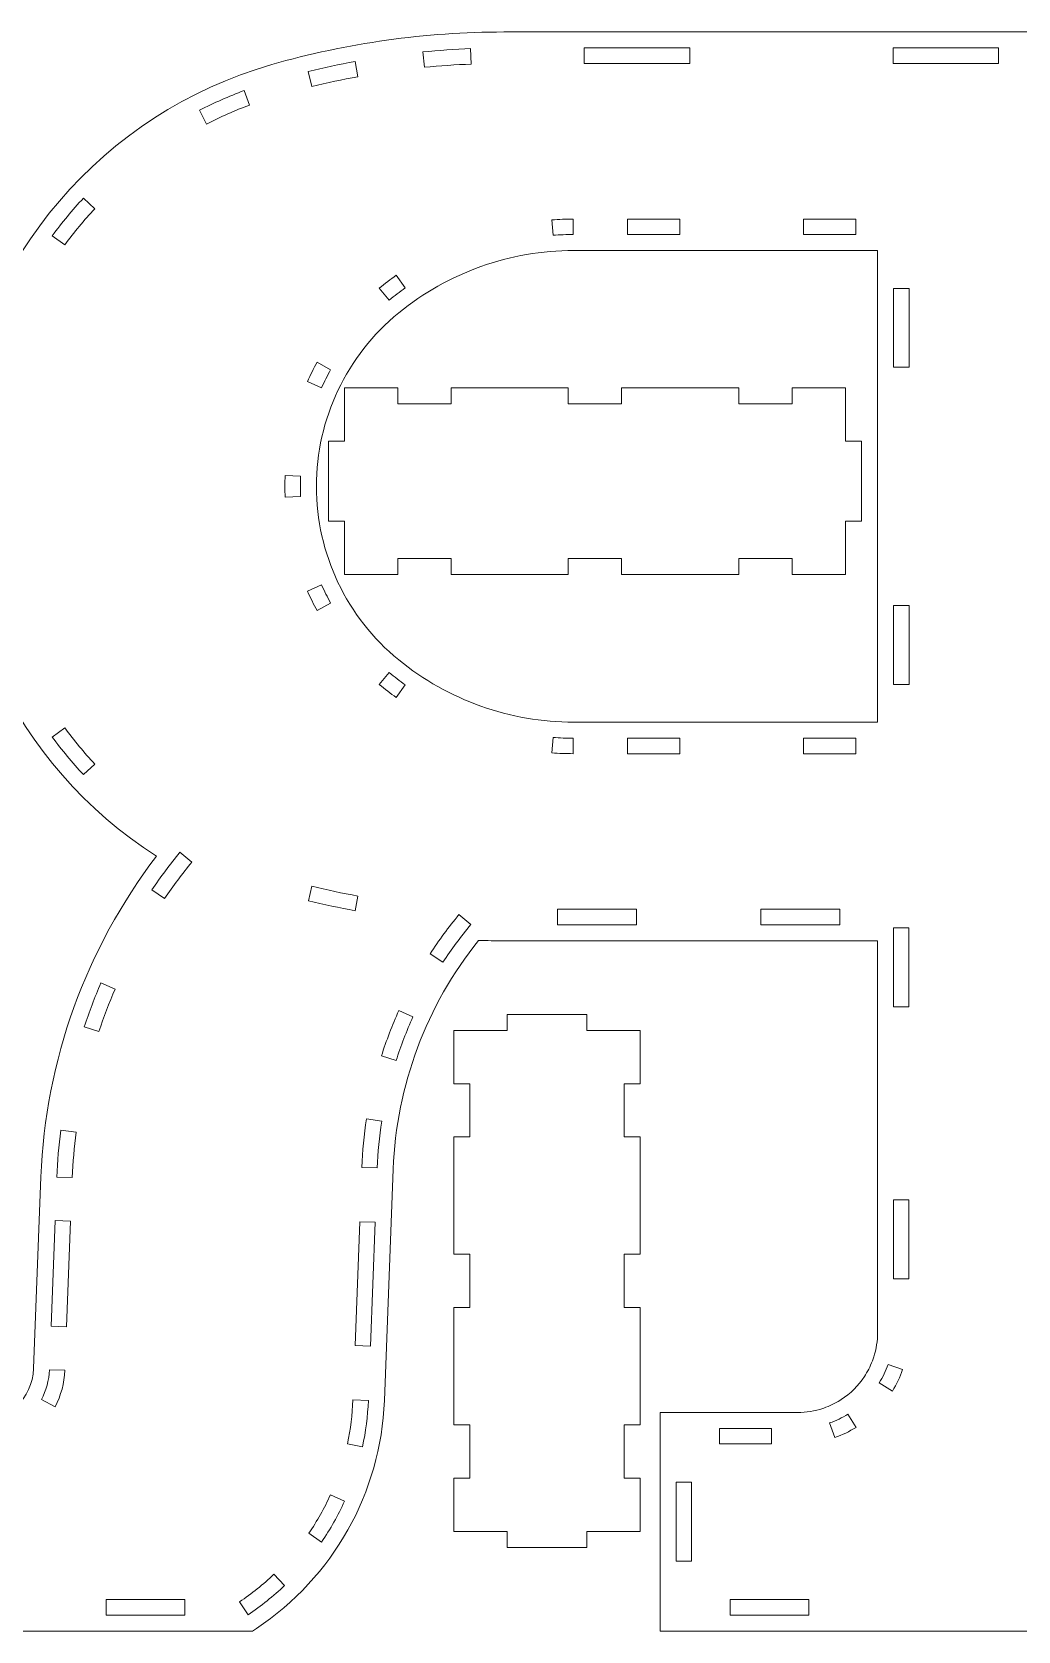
# Model space of a CAD drawing. Header units: millimetres. Extents: x -399 to 399, y -625 to 625.
# Drawn here: x 35.9 to 220.9, y -403.1 to -103.1 of the extents above; entities that cross this region are included whole.
import ezdxf

# ---------------------------------------------------------------- set-up
doc = ezdxf.new("R2010")
doc.units = ezdxf.units.MM
doc.header["$MEASUREMENT"] = 0
doc.layers.add('Camada 1', color=7, linetype='Continuous')

msp = doc.modelspace()

# ---------------------------------------------------------------- linework, layer by layer
at = {"layer": 'Camada 1', "color": 250, "lineweight": 20}
for points, knots in [([(59.2236, -257.7341), (45.9986, -275.0674), (38.3479, -296.076), (37.5146, -317.925), (37.5146, -317.925), (37.5146, -317.925), (36.1438, -353.868), (36.1438, -353.868), (36.1438, -353.868), (35.9293, -359.4918), (31.3094, -363.9389), (25.6815, -363.9389), (25.6815, -363.9389), (20.0715, -363.9389), (15.4631, -359.52), (15.2214, -353.9216), (15.2214, -353.9216), (15.2214, -353.9216), (15.2214, -333.4561), (15.2214, -333.4561), (15.2214, -333.4561), (15.2214, -333.4561), (-16.8272, -333.4561), (-16.8272, -333.4561), (-16.8272, -333.4561), (-16.8272, -333.4561), (-17.5983, -335.2971), (-17.5983, -335.2971), (-17.5983, -335.2971), (-22.7153, -347.5143), (-23.0947, -361.1724), (-18.665, -373.6537), (-18.665, -373.6537), (-14.2282, -386.1553), (-5.3522, -396.4859), (6.3405, -402.7549), (6.3405, -402.7549), (6.3405, -402.7549), (7.0045, -403.1109), (7.0045, -403.1109), (7.0045, -403.1109), (7.0045, -403.1109), (77.2145, -403.1109), (77.2145, -403.1109), (77.2145, -403.1109), (77.2145, -403.1109), (77.9678, -402.612), (77.9678, -402.612), (77.9678, -402.612), (92.3872, -393.061), (101.3273, -377.1511), (101.9864, -359.8678), (101.9864, -359.8678), (101.9864, -359.8678), (103.642, -316.4548), (103.642, -316.4548), (103.642, -316.4548), (104.2393, -300.7919), (109.8628, -285.7451), (119.6568, -273.5398), (119.6568, -273.5398), (121.2354, -273.5872), (122.8148, -273.6109), (124.3941, -273.6109), (124.3941, -273.6109), (124.3941, -273.6109), (194.5361, -273.6109), (194.5361, -273.6109), (194.5361, -273.6109), (194.5361, -273.6109), (194.5361, -289.1109), (194.5361, -289.1109), (194.5361, -289.1109), (194.5361, -289.1109), (194.5407, -289.1109), (194.5407, -289.1109), (194.5407, -289.1109), (194.5407, -289.1109), (194.5407, -319.1109), (194.5407, -319.1109), (194.5407, -319.1109), (194.5407, -319.1109), (194.5361, -319.1109), (194.5361, -319.1109), (194.5361, -319.1109), (194.5361, -319.1109), (194.5361, -340.1109), (194.5361, -340.1109), (194.5361, -340.1109), (194.5361, -340.1109), (194.5407, -340.1109), (194.5407, -340.1109), (194.5407, -340.1109), (194.5407, -340.1109), (194.5407, -347.1109), (194.5407, -347.1109), (194.5407, -347.1109), (194.5407, -348.6683), (194.2976, -350.218), (193.8215, -351.6997), (193.8215, -351.6997), (193.8215, -351.6997), (193.7028, -352.0409), (193.7028, -352.0409), (193.7028, -352.0409), (193.3366, -353.093), (192.8536, -354.1027), (192.2642, -355.0479), (192.2642, -355.0479), (192.2642, -355.0479), (192.0844, -355.3362), (192.0844, -355.3362), (192.0844, -355.3362), (190.9438, -357.0755), (189.4522, -358.5603), (187.7073, -359.693), (187.7073, -359.693), (187.7073, -359.693), (187.4731, -359.839), (187.4731, -359.839), (187.4731, -359.839), (186.5279, -360.4284), (185.5183, -360.9114), (184.4662, -361.2776), (184.4662, -361.2776), (184.4662, -361.2776), (184.2706, -361.3456), (184.2706, -361.3456), (184.2706, -361.3456), (182.7463, -361.8521), (181.1476, -362.1109), (179.5407, -362.1109), (179.5407, -362.1109), (179.5407, -362.1109), (153.7507, -362.1109), (153.7507, -362.1109), (153.7507, -362.1109), (153.7507, -362.1109), (153.7507, -403.1109), (153.7507, -403.1109), (153.7507, -403.1109), (153.7507, -403.1109), (296.3307, -403.1109), (296.3307, -403.1109), (296.3307, -403.1109), (296.3307, -403.1109), (296.3307, -362.1109), (296.3307, -362.1109), (296.3307, -362.1109), (296.3307, -362.1109), (270.5407, -362.1109), (270.5407, -362.1109), (270.5407, -362.1109), (262.2555, -362.1109), (255.5407, -355.3962), (255.5407, -347.111), (255.5407, -347.111), (255.5407, -347.111), (255.5407, -159.1109), (255.5407, -159.1109), (255.5407, -159.1109), (255.5407, -155.1329), (257.1212, -151.3172), (259.9341, -148.5043), (259.9341, -148.5043), (262.7471, -145.6914), (266.5626, -144.1109), (270.5407, -144.1109), (270.5407, -144.1109), (270.5407, -144.1109), (296.3307, -144.1109), (296.3307, -144.1109), (296.3307, -144.1109), (296.3307, -144.1109), (296.3307, -103.1109), (296.3307, -103.1109), (296.3307, -103.1109), (296.3307, -103.1109), (124.3941, -103.1109), (124.3941, -103.1109), (124.3941, -103.1109), (109.6773, -103.1109), (95.0063, -105.1719), (80.8592, -109.227), (80.8592, -109.227), (49.1459, -118.3172), (25.9219, -145.4632), (21.8504, -178.2014), (21.8504, -178.2014), (17.9215, -209.7935), (32.5631, -240.7099), (59.2236, -257.7341)], [0, 0, 0, 0, 0.02040816, 0.02040816, 0.02040816, 0.02040816, 0.04081633, 0.04081633, 0.04081633, 0.04081633, 0.06122449, 0.06122449, 0.06122449, 0.06122449, 0.08163265, 0.08163265, 0.08163265, 0.08163265, 0.10204082, 0.10204082, 0.10204082, 0.10204082, 0.12244898, 0.12244898, 0.12244898, 0.12244898, 0.14285714, 0.14285714, 0.14285714, 0.14285714, 0.16326531, 0.16326531, 0.16326531, 0.16326531, 0.18367347, 0.18367347, 0.18367347, 0.18367347, 0.20408163, 0.20408163, 0.20408163, 0.20408163, 0.2244898, 0.2244898, 0.2244898, 0.2244898, 0.24489796, 0.24489796, 0.24489796, 0.24489796, 0.26530612, 0.26530612, 0.26530612, 0.26530612, 0.28571429, 0.28571429, 0.28571429, 0.28571429, 0.30612245, 0.30612245, 0.30612245, 0.30612245, 0.32653061, 0.32653061, 0.32653061, 0.32653061, 0.34693878, 0.34693878, 0.34693878, 0.34693878, 0.36734694, 0.36734694, 0.36734694, 0.36734694, 0.3877551, 0.3877551, 0.3877551, 0.3877551, 0.40816327, 0.40816327, 0.40816327, 0.40816327, 0.42857143, 0.42857143, 0.42857143, 0.42857143, 0.44897959, 0.44897959, 0.44897959, 0.44897959, 0.46938776, 0.46938776, 0.46938776, 0.46938776, 0.48979592, 0.48979592, 0.48979592, 0.48979592, 0.51020408, 0.51020408, 0.51020408, 0.51020408, 0.53061224, 0.53061224, 0.53061224, 0.53061224, 0.55102041, 0.55102041, 0.55102041, 0.55102041, 0.57142857, 0.57142857, 0.57142857, 0.57142857, 0.59183673, 0.59183673, 0.59183673, 0.59183673, 0.6122449, 0.6122449, 0.6122449, 0.6122449, 0.63265306, 0.63265306, 0.63265306, 0.63265306, 0.65306122, 0.65306122, 0.65306122, 0.65306122, 0.67346939, 0.67346939, 0.67346939, 0.67346939, 0.69387755, 0.69387755, 0.69387755, 0.69387755, 0.71428571, 0.71428571, 0.71428571, 0.71428571, 0.73469388, 0.73469388, 0.73469388, 0.73469388, 0.75510204, 0.75510204, 0.75510204, 0.75510204, 0.7755102, 0.7755102, 0.7755102, 0.7755102, 0.79591837, 0.79591837, 0.79591837, 0.79591837, 0.81632653, 0.81632653, 0.81632653, 0.81632653, 0.83673469, 0.83673469, 0.83673469, 0.83673469, 0.85714286, 0.85714286, 0.85714286, 0.85714286, 0.87755102, 0.87755102, 0.87755102, 0.87755102, 0.89795918, 0.89795918, 0.89795918, 0.89795918, 0.91836735, 0.91836735, 0.91836735, 0.91836735, 0.93877551, 0.93877551, 0.93877551, 0.93877551, 0.95918367, 0.95918367, 0.95918367, 0.95918367, 1, 1, 1, 1]), ([(118.1771, -106.2358), (118.1771, -106.2358), (118.2915, -109.1334), (118.2915, -109.1334), (118.2915, -109.1334), (115.3582, -109.2511), (112.4282, -109.4539), (109.5066, -109.7413), (109.5066, -109.7413), (109.5066, -109.7413), (109.2209, -106.8557), (109.2209, -106.8557), (109.2209, -106.8557), (112.1981, -106.5629), (115.1849, -106.3559), (118.1771, -106.2358)], [0, 0, 0, 0, 0.2, 0.2, 0.2, 0.2, 0.4, 0.4, 0.4, 0.4, 0.6, 0.6, 0.6, 0.6, 1, 1, 1, 1]), ([(159.2941, -106.1109), (159.2941, -106.1109), (159.2941, -109.0109), (159.2941, -109.0109), (159.2941, -109.0109), (159.2941, -109.0109), (139.4941, -109.0109), (139.4941, -109.0109), (139.4941, -109.0109), (139.4941, -109.0109), (139.4941, -106.1109), (139.4941, -106.1109), (139.4941, -106.1109), (139.4941, -106.1109), (159.2941, -106.1109), (159.2941, -106.1109)], [0, 0, 0, 0, 0.2, 0.2, 0.2, 0.2, 0.4, 0.4, 0.4, 0.4, 0.6, 0.6, 0.6, 0.6, 1, 1, 1, 1]), ([(217.2624, -106.1109), (217.2624, -106.1109), (217.2624, -109.0109), (217.2624, -109.0109), (217.2624, -109.0109), (217.2624, -109.0109), (197.4624, -109.0109), (197.4624, -109.0109), (197.4624, -109.0109), (197.4624, -109.0109), (197.4624, -106.1109), (197.4624, -106.1109), (197.4624, -106.1109), (197.4624, -106.1109), (217.2624, -106.1109), (217.2624, -106.1109)], [0, 0, 0, 0, 0.2, 0.2, 0.2, 0.2, 0.4, 0.4, 0.4, 0.4, 0.6, 0.6, 0.6, 0.6, 1, 1, 1, 1]), ([(96.4772, -108.646), (96.4772, -108.646), (96.9976, -111.4986), (96.9976, -111.4986), (96.9976, -111.4986), (94.1099, -112.0275), (91.2375, -112.6398), (88.3852, -113.3349), (88.3852, -113.3349), (88.3852, -113.3349), (87.6968, -110.5179), (87.6968, -110.5179), (87.6968, -110.5179), (90.6064, -109.8089), (93.5344, -109.1848), (96.4772, -108.646)], [0, 0, 0, 0, 0.2, 0.2, 0.2, 0.2, 0.4, 0.4, 0.4, 0.4, 0.6, 0.6, 0.6, 0.6, 1, 1, 1, 1]), ([(75.6705, -114.1), (75.6705, -114.1), (76.6855, -116.8148), (76.6855, -116.8148), (76.6855, -116.8148), (73.9339, -117.8478), (71.2423, -119.0394), (68.6278, -120.3822), (68.6278, -120.3822), (68.6278, -120.3822), (67.2995, -117.8042), (67.2995, -117.8042), (67.2995, -117.8042), (69.9987, -116.4182), (72.7919, -115.1795), (75.6705, -114.1)], [0, 0, 0, 0, 0.2, 0.2, 0.2, 0.2, 0.4, 0.4, 0.4, 0.4, 0.6, 0.6, 0.6, 0.6, 1, 1, 1, 1]), ([(45.5136, -134.2865), (45.5136, -134.2865), (47.6307, -136.2644), (47.6307, -136.2644), (47.6307, -136.2644), (45.6271, -138.4147), (43.7479, -140.6804), (42.0051, -143.0471), (42.0051, -143.0471), (42.0051, -143.0471), (39.6678, -141.3307), (39.6678, -141.3307), (39.6678, -141.3307), (41.4792, -138.8715), (43.4322, -136.5202), (45.5136, -134.2865)], [0, 0, 0, 0, 0.2, 0.2, 0.2, 0.2, 0.4, 0.4, 0.4, 0.4, 0.6, 0.6, 0.6, 0.6, 1, 1, 1, 1]), ([(133.6432, -141.2499), (133.6432, -141.2499), (133.4323, -138.3569), (133.4323, -138.3569), (133.4323, -138.3569), (134.7662, -138.262), (136.1034, -138.2133), (137.4407, -138.211), (137.4407, -138.211), (137.4407, -138.211), (137.4407, -141.1114), (137.4407, -141.1114), (137.4407, -141.1114), (136.1701, -141.1137), (134.9037, -141.1604), (133.6432, -141.2499)], [0, 0, 0, 0, 0.2, 0.2, 0.2, 0.2, 0.4, 0.4, 0.4, 0.4, 0.6, 0.6, 0.6, 0.6, 1, 1, 1, 1]), ([(147.6407, -141.1109), (147.6407, -141.1109), (147.6407, -138.2109), (147.6407, -138.2109), (147.6407, -138.2109), (147.6407, -138.2109), (157.4407, -138.2109), (157.4407, -138.2109), (157.4407, -138.2109), (157.4407, -138.2109), (157.4407, -141.1109), (157.4407, -141.1109), (157.4407, -141.1109), (157.4407, -141.1109), (147.6407, -141.1109), (147.6407, -141.1109)], [0, 0, 0, 0, 0.2, 0.2, 0.2, 0.2, 0.4, 0.4, 0.4, 0.4, 0.6, 0.6, 0.6, 0.6, 1, 1, 1, 1]), ([(180.6407, -141.1109), (180.6407, -141.1109), (180.6407, -138.2109), (180.6407, -138.2109), (180.6407, -138.2109), (180.6407, -138.2109), (190.4407, -138.2109), (190.4407, -138.2109), (190.4407, -138.2109), (190.4407, -138.2109), (190.4407, -141.1109), (190.4407, -141.1109), (190.4407, -141.1109), (190.4407, -141.1109), (180.6407, -141.1109), (180.6407, -141.1109)], [0, 0, 0, 0, 0.2, 0.2, 0.2, 0.2, 0.4, 0.4, 0.4, 0.4, 0.6, 0.6, 0.6, 0.6, 1, 1, 1, 1]), ([(194.5407, -144.1109), (194.5407, -144.1109), (194.5407, -232.6109), (194.5407, -232.6109), (194.5407, -232.6109), (194.5407, -232.6109), (137.5407, -232.6109), (137.5407, -232.6109), (137.5407, -232.6109), (125.5676, -232.6109), (113.9578, -228.4774), (104.6787, -220.9109), (104.6787, -220.9109), (94.8974, -212.9349), (89.2211, -200.9821), (89.2211, -188.361), (89.2211, -188.361), (89.2211, -175.7399), (94.8972, -163.7872), (104.6786, -155.8111), (104.6786, -155.8111), (113.9578, -148.2445), (125.5675, -144.1109), (137.5407, -144.1109), (137.5407, -144.1109), (137.5407, -144.1109), (194.5407, -144.1109), (194.5407, -144.1109)], [0, 0, 0, 0, 0.125, 0.125, 0.125, 0.125, 0.25, 0.25, 0.25, 0.25, 0.375, 0.375, 0.375, 0.375, 0.5, 0.5, 0.5, 0.5, 0.625, 0.625, 0.625, 0.625, 0.75, 0.75, 0.75, 0.75, 1, 1, 1, 1]), ([(102.8608, -153.4231), (102.8608, -153.4231), (101.0278, -151.1753), (101.0278, -151.1753), (101.0278, -151.1753), (102.0657, -150.3319), (103.1327, -149.5246), (104.2265, -148.7552), (104.2265, -148.7552), (104.2265, -148.7552), (105.8913, -151.1305), (105.8913, -151.1305), (105.8913, -151.1305), (104.8578, -151.8577), (103.8469, -152.622), (102.8608, -153.4231)], [0, 0, 0, 0, 0.2, 0.2, 0.2, 0.2, 0.4, 0.4, 0.4, 0.4, 0.6, 0.6, 0.6, 0.6, 1, 1, 1, 1]), ([(197.5407, -151.2109), (197.5407, -151.2109), (200.4407, -151.2109), (200.4407, -151.2109), (200.4407, -151.2109), (200.4407, -151.2109), (200.4407, -166.0109), (200.4407, -166.0109), (200.4407, -166.0109), (200.4407, -166.0109), (197.5407, -166.0109), (197.5407, -166.0109), (197.5407, -166.0109), (197.5407, -166.0109), (197.5407, -151.2109), (197.5407, -151.2109)], [0, 0, 0, 0, 0.2, 0.2, 0.2, 0.2, 0.4, 0.4, 0.4, 0.4, 0.6, 0.6, 0.6, 0.6, 1, 1, 1, 1]), ([(90.1948, -169.8745), (90.1948, -169.8745), (87.5472, -168.6887), (87.5472, -168.6887), (87.5472, -168.6887), (88.103, -167.455), (88.711, -166.2449), (89.3691, -165.0626), (89.3691, -165.0626), (89.3691, -165.0626), (91.9007, -166.4788), (91.9007, -166.4788), (91.9007, -166.4788), (91.2844, -167.5864), (90.7153, -168.7194), (90.1948, -169.8745)], [0, 0, 0, 0, 0.2, 0.2, 0.2, 0.2, 0.4, 0.4, 0.4, 0.4, 0.6, 0.6, 0.6, 0.6, 1, 1, 1, 1]), ([(188.5061, -204.8789), (188.5061, -204.8789), (188.5061, -194.8789), (188.5061, -194.8789), (188.5061, -194.8789), (188.5061, -194.8789), (191.5061, -194.8789), (191.5061, -194.8789), (191.5061, -194.8789), (191.5061, -194.8789), (191.5061, -179.8789), (191.5061, -179.8789), (191.5061, -179.8789), (191.5061, -179.8789), (188.5061, -179.8789), (188.5061, -179.8789), (188.5061, -179.8789), (188.5061, -179.8789), (188.5061, -169.8789), (188.5061, -169.8789), (188.5061, -169.8789), (188.5061, -169.8789), (178.5061, -169.8789), (178.5061, -169.8789), (178.5061, -169.8789), (178.5061, -169.8789), (178.5061, -172.8789), (178.5061, -172.8789), (178.5061, -172.8789), (178.5061, -172.8789), (168.5061, -172.8789), (168.5061, -172.8789), (168.5061, -172.8789), (168.5061, -172.8789), (168.5061, -169.8789), (168.5061, -169.8789), (168.5061, -169.8789), (168.5061, -169.8789), (146.5061, -169.8789), (146.5061, -169.8789), (146.5061, -169.8789), (146.5061, -169.8789), (146.5061, -172.8789), (146.5061, -172.8789), (146.5061, -172.8789), (146.5061, -172.8789), (136.5061, -172.8789), (136.5061, -172.8789), (136.5061, -172.8789), (136.5061, -172.8789), (136.5061, -169.8789), (136.5061, -169.8789), (136.5061, -169.8789), (136.5061, -169.8789), (114.5061, -169.8789), (114.5061, -169.8789), (114.5061, -169.8789), (114.5061, -169.8789), (114.5061, -172.8789), (114.5061, -172.8789), (114.5061, -172.8789), (114.5061, -172.8789), (104.5061, -172.8789), (104.5061, -172.8789), (104.5061, -172.8789), (104.5061, -172.8789), (104.5061, -169.8789), (104.5061, -169.8789), (104.5061, -169.8789), (104.5061, -169.8789), (94.5061, -169.8789), (94.5061, -169.8789), (94.5061, -169.8789), (94.5061, -169.8789), (94.5061, -179.8789), (94.5061, -179.8789), (94.5061, -179.8789), (94.5061, -179.8789), (91.5061, -179.8789), (91.5061, -179.8789), (91.5061, -179.8789), (91.5061, -179.8789), (91.5061, -194.8789), (91.5061, -194.8789), (91.5061, -194.8789), (91.5061, -194.8789), (94.5061, -194.8789), (94.5061, -194.8789), (94.5061, -194.8789), (94.5061, -194.8789), (94.5061, -204.8789), (94.5061, -204.8789), (94.5061, -204.8789), (94.5061, -204.8789), (104.5061, -204.8789), (104.5061, -204.8789), (104.5061, -204.8789), (104.5061, -204.8789), (104.5061, -201.8789), (104.5061, -201.8789), (104.5061, -201.8789), (104.5061, -201.8789), (114.5061, -201.8789), (114.5061, -201.8789), (114.5061, -201.8789), (114.5061, -201.8789), (114.5061, -204.8789), (114.5061, -204.8789), (114.5061, -204.8789), (114.5061, -204.8789), (136.5061, -204.8789), (136.5061, -204.8789), (136.5061, -204.8789), (136.5061, -204.8789), (136.5061, -201.8789), (136.5061, -201.8789), (136.5061, -201.8789), (136.5061, -201.8789), (146.5061, -201.8789), (146.5061, -201.8789), (146.5061, -201.8789), (146.5061, -201.8789), (146.5061, -204.8789), (146.5061, -204.8789), (146.5061, -204.8789), (146.5061, -204.8789), (168.5061, -204.8789), (168.5061, -204.8789), (168.5061, -204.8789), (168.5061, -204.8789), (168.5061, -201.8789), (168.5061, -201.8789), (168.5061, -201.8789), (168.5061, -201.8789), (178.5061, -201.8789), (178.5061, -201.8789), (178.5061, -201.8789), (178.5061, -201.8789), (178.5061, -204.8789), (178.5061, -204.8789), (178.5061, -204.8789), (178.5061, -204.8789), (188.5061, -204.8789), (188.5061, -204.8789)], [0, 0, 0, 0, 0.02702703, 0.02702703, 0.02702703, 0.02702703, 0.05405405, 0.05405405, 0.05405405, 0.05405405, 0.08108108, 0.08108108, 0.08108108, 0.08108108, 0.10810811, 0.10810811, 0.10810811, 0.10810811, 0.13513514, 0.13513514, 0.13513514, 0.13513514, 0.16216216, 0.16216216, 0.16216216, 0.16216216, 0.18918919, 0.18918919, 0.18918919, 0.18918919, 0.21621622, 0.21621622, 0.21621622, 0.21621622, 0.24324324, 0.24324324, 0.24324324, 0.24324324, 0.27027027, 0.27027027, 0.27027027, 0.27027027, 0.2972973, 0.2972973, 0.2972973, 0.2972973, 0.32432432, 0.32432432, 0.32432432, 0.32432432, 0.35135135, 0.35135135, 0.35135135, 0.35135135, 0.37837838, 0.37837838, 0.37837838, 0.37837838, 0.40540541, 0.40540541, 0.40540541, 0.40540541, 0.43243243, 0.43243243, 0.43243243, 0.43243243, 0.45945946, 0.45945946, 0.45945946, 0.45945946, 0.48648649, 0.48648649, 0.48648649, 0.48648649, 0.51351351, 0.51351351, 0.51351351, 0.51351351, 0.54054054, 0.54054054, 0.54054054, 0.54054054, 0.56756757, 0.56756757, 0.56756757, 0.56756757, 0.59459459, 0.59459459, 0.59459459, 0.59459459, 0.62162162, 0.62162162, 0.62162162, 0.62162162, 0.64864865, 0.64864865, 0.64864865, 0.64864865, 0.67567568, 0.67567568, 0.67567568, 0.67567568, 0.7027027, 0.7027027, 0.7027027, 0.7027027, 0.72972973, 0.72972973, 0.72972973, 0.72972973, 0.75675676, 0.75675676, 0.75675676, 0.75675676, 0.78378378, 0.78378378, 0.78378378, 0.78378378, 0.81081081, 0.81081081, 0.81081081, 0.81081081, 0.83783784, 0.83783784, 0.83783784, 0.83783784, 0.86486486, 0.86486486, 0.86486486, 0.86486486, 0.89189189, 0.89189189, 0.89189189, 0.89189189, 0.91891892, 0.91891892, 0.91891892, 0.91891892, 0.94594595, 0.94594595, 0.94594595, 0.94594595, 1, 1, 1, 1]), ([(86.2612, -190.261), (86.2612, -190.261), (83.3642, -190.3899), (83.3642, -190.3899), (83.3642, -190.3899), (83.3069, -189.0381), (83.3069, -187.6839), (83.3642, -186.3321), (83.3642, -186.3321), (83.3642, -186.3321), (86.2612, -186.4608), (86.2612, -186.4608), (86.2612, -186.4608), (86.2345, -187.0924), (86.2211, -187.7259), (86.2211, -188.361), (86.2211, -188.361), (86.2211, -188.996), (86.2345, -189.6295), (86.2612, -190.261)], [0, 0, 0, 0, 0.16666667, 0.16666667, 0.16666667, 0.16666667, 0.33333333, 0.33333333, 0.33333333, 0.33333333, 0.5, 0.5, 0.5, 0.5, 0.66666667, 0.66666667, 0.66666667, 0.66666667, 1, 1, 1, 1]), ([(87.5472, -208.0331), (87.5472, -208.0331), (90.1948, -206.8473), (90.1948, -206.8473), (90.1948, -206.8473), (90.7153, -208.0024), (91.2844, -209.1353), (91.9007, -210.243), (91.9007, -210.243), (91.9007, -210.243), (89.3691, -211.6592), (89.3691, -211.6592), (89.3691, -211.6592), (88.711, -210.4769), (88.103, -209.2668), (87.5472, -208.0331)], [0, 0, 0, 0, 0.2, 0.2, 0.2, 0.2, 0.4, 0.4, 0.4, 0.4, 0.6, 0.6, 0.6, 0.6, 1, 1, 1, 1]), ([(197.5407, -210.7109), (197.5407, -210.7109), (200.4407, -210.7109), (200.4407, -210.7109), (200.4407, -210.7109), (200.4407, -210.7109), (200.4407, -225.5109), (200.4407, -225.5109), (200.4407, -225.5109), (200.4407, -225.5109), (197.5407, -225.5109), (197.5407, -225.5109), (197.5407, -225.5109), (197.5407, -225.5109), (197.5407, -210.7109), (197.5407, -210.7109)], [0, 0, 0, 0, 0.2, 0.2, 0.2, 0.2, 0.4, 0.4, 0.4, 0.4, 0.6, 0.6, 0.6, 0.6, 1, 1, 1, 1]), ([(105.8913, -225.5913), (105.8913, -225.5913), (104.2265, -227.9666), (104.2265, -227.9666), (104.2265, -227.9666), (103.1327, -227.1972), (102.0657, -226.3899), (101.0278, -225.5465), (101.0278, -225.5465), (101.0278, -225.5465), (102.8607, -223.2987), (102.8607, -223.2987), (102.8607, -223.2987), (103.8468, -224.0998), (104.8578, -224.8642), (105.8913, -225.5913)], [0, 0, 0, 0, 0.2, 0.2, 0.2, 0.2, 0.4, 0.4, 0.4, 0.4, 0.6, 0.6, 0.6, 0.6, 1, 1, 1, 1]), ([(42.0051, -233.6747), (43.7479, -236.0414), (45.6271, -238.3071), (47.6307, -240.4574), (47.6307, -240.4574), (47.6307, -240.4574), (45.5095, -242.4391), (45.5095, -242.4391), (45.5095, -242.4391), (43.4213, -240.1977), (41.473, -237.8429), (39.6684, -235.3906), (39.6684, -235.3906), (39.6684, -235.3906), (42.0051, -233.6747), (42.0051, -233.6747)], [0, 0, 0, 0, 0.2, 0.2, 0.2, 0.2, 0.4, 0.4, 0.4, 0.4, 0.6, 0.6, 0.6, 0.6, 1, 1, 1, 1]), ([(137.4407, -235.6104), (137.4407, -235.6104), (137.4407, -238.5108), (137.4407, -238.5108), (137.4407, -238.5108), (136.1034, -238.5085), (134.7662, -238.4598), (133.4323, -238.3649), (133.4323, -238.3649), (133.4323, -238.3649), (133.6432, -235.4719), (133.6432, -235.4719), (133.6432, -235.4719), (134.9037, -235.5614), (136.1702, -235.6081), (137.4407, -235.6104)], [0, 0, 0, 0, 0.2, 0.2, 0.2, 0.2, 0.4, 0.4, 0.4, 0.4, 0.6, 0.6, 0.6, 0.6, 1, 1, 1, 1]), ([(157.4407, -235.6109), (157.4407, -235.6109), (157.4407, -238.5109), (157.4407, -238.5109), (157.4407, -238.5109), (157.4407, -238.5109), (147.6407, -238.5109), (147.6407, -238.5109), (147.6407, -238.5109), (147.6407, -238.5109), (147.6407, -235.6109), (147.6407, -235.6109), (147.6407, -235.6109), (147.6407, -235.6109), (157.4407, -235.6109), (157.4407, -235.6109)], [0, 0, 0, 0, 0.2, 0.2, 0.2, 0.2, 0.4, 0.4, 0.4, 0.4, 0.6, 0.6, 0.6, 0.6, 1, 1, 1, 1]), ([(190.4407, -235.6109), (190.4407, -235.6109), (190.4407, -238.5109), (190.4407, -238.5109), (190.4407, -238.5109), (190.4407, -238.5109), (180.6407, -238.5109), (180.6407, -238.5109), (180.6407, -238.5109), (180.6407, -238.5109), (180.6407, -235.6109), (180.6407, -235.6109), (180.6407, -235.6109), (180.6407, -235.6109), (190.4407, -235.6109), (190.4407, -235.6109)], [0, 0, 0, 0, 0.2, 0.2, 0.2, 0.2, 0.4, 0.4, 0.4, 0.4, 0.6, 0.6, 0.6, 0.6, 1, 1, 1, 1]), ([(63.6109, -257.0132), (63.6109, -257.0132), (63.6174, -257.017), (63.6174, -257.017), (63.6174, -257.017), (63.6174, -257.017), (65.8593, -258.8442), (65.8593, -258.8442), (65.8593, -258.8442), (64.061, -261.0553), (62.3568, -263.3429), (60.7528, -265.6989), (60.7528, -265.6989), (60.7528, -265.6989), (58.3549, -264.0699), (58.3549, -264.0699), (58.3549, -264.0699), (60.0013, -261.6515), (61.7537, -259.2966), (63.6109, -257.0132)], [0, 0, 0, 0, 0.16666667, 0.16666667, 0.16666667, 0.16666667, 0.33333333, 0.33333333, 0.33333333, 0.33333333, 0.5, 0.5, 0.5, 0.5, 0.66666667, 0.66666667, 0.66666667, 0.66666667, 1, 1, 1, 1]), ([(96.9976, -265.2232), (96.9976, -265.2232), (96.4951, -267.9777), (96.4951, -267.9777), (96.4951, -267.9777), (93.553, -267.439), (90.6265, -266.815), (87.7205, -266.1069), (87.7205, -266.1069), (87.7205, -266.1069), (88.3852, -263.3869), (88.3852, -263.3869), (88.3852, -263.3869), (91.2375, -264.082), (94.1099, -264.6943), (96.9976, -265.2232)], [0, 0, 0, 0, 0.2, 0.2, 0.2, 0.2, 0.4, 0.4, 0.4, 0.4, 0.6, 0.6, 0.6, 0.6, 1, 1, 1, 1]), ([(112.9798, -277.642), (112.9798, -277.642), (110.5497, -276.0581), (110.5497, -276.0581), (110.5497, -276.0581), (112.2184, -273.5054), (114.035, -271.0498), (115.9877, -268.7072), (115.9877, -268.7072), (115.9877, -268.7072), (118.2132, -270.5671), (118.2132, -270.5671), (118.2132, -270.5671), (116.326, -272.8313), (114.5798, -275.1943), (112.9798, -277.642)], [0, 0, 0, 0, 0.2, 0.2, 0.2, 0.2, 0.4, 0.4, 0.4, 0.4, 0.6, 0.6, 0.6, 0.6, 1, 1, 1, 1]), ([(134.4941, -270.6109), (134.4941, -270.6109), (134.4941, -267.7109), (134.4941, -267.7109), (134.4941, -267.7109), (134.4941, -267.7109), (149.2941, -267.7109), (149.2941, -267.7109), (149.2941, -267.7109), (149.2941, -267.7109), (149.2941, -270.6109), (149.2941, -270.6109), (149.2941, -270.6109), (149.2941, -270.6109), (134.4941, -270.6109), (134.4941, -270.6109)], [0, 0, 0, 0, 0.2, 0.2, 0.2, 0.2, 0.4, 0.4, 0.4, 0.4, 0.6, 0.6, 0.6, 0.6, 1, 1, 1, 1]), ([(172.6407, -270.6109), (172.6407, -270.6109), (172.6407, -267.7109), (172.6407, -267.7109), (172.6407, -267.7109), (172.6407, -267.7109), (187.4407, -267.7109), (187.4407, -267.7109), (187.4407, -267.7109), (187.4407, -267.7109), (187.4407, -270.6109), (187.4407, -270.6109), (187.4407, -270.6109), (187.4407, -270.6109), (172.6407, -270.6109), (172.6407, -270.6109)], [0, 0, 0, 0, 0.2, 0.2, 0.2, 0.2, 0.4, 0.4, 0.4, 0.4, 0.6, 0.6, 0.6, 0.6, 1, 1, 1, 1]), ([(197.5361, -271.2109), (197.5361, -271.2109), (200.4361, -271.2109), (200.4361, -271.2109), (200.4361, -271.2109), (200.4361, -271.2109), (200.4361, -286.0108), (200.4361, -286.0108), (200.4361, -286.0108), (200.4361, -286.0108), (197.5361, -286.0108), (197.5361, -286.0108), (197.5361, -286.0108), (197.5361, -286.0108), (197.5361, -271.2109), (197.5361, -271.2109)], [0, 0, 0, 0, 0.2, 0.2, 0.2, 0.2, 0.4, 0.4, 0.4, 0.4, 0.6, 0.6, 0.6, 0.6, 1, 1, 1, 1]), ([(48.7887, -281.5259), (48.7887, -281.5259), (51.4523, -282.6704), (51.4523, -282.6704), (51.4523, -282.6704), (50.3295, -285.2901), (49.3184, -287.9576), (48.4223, -290.6632), (48.4223, -290.6632), (48.4223, -290.6632), (45.6693, -289.7545), (45.6693, -289.7545), (45.6693, -289.7545), (46.592, -286.9686), (47.6325, -284.2232), (48.7887, -281.5259)], [0, 0, 0, 0, 0.2, 0.2, 0.2, 0.2, 0.4, 0.4, 0.4, 0.4, 0.6, 0.6, 0.6, 0.6, 1, 1, 1, 1]), ([(104.1952, -296.1045), (104.1952, -296.1045), (101.4308, -295.2254), (101.4308, -295.2254), (101.4308, -295.2254), (102.3587, -292.3203), (103.4551, -289.4694), (104.7128, -286.6911), (104.7128, -286.6911), (104.7128, -286.6911), (107.3539, -287.8908), (107.3539, -287.8908), (107.3539, -287.8908), (106.1434, -290.5655), (105.0886, -293.3079), (104.1952, -296.1045)], [0, 0, 0, 0, 0.2, 0.2, 0.2, 0.2, 0.4, 0.4, 0.4, 0.4, 0.6, 0.6, 0.6, 0.6, 1, 1, 1, 1]), ([(115.0056, -384.4206), (115.0056, -384.4206), (125.0056, -384.4206), (125.0056, -384.4206), (125.0056, -384.4206), (125.0056, -384.4206), (125.0056, -387.4206), (125.0056, -387.4206), (125.0056, -387.4206), (125.0056, -387.4206), (140.0056, -387.4206), (140.0056, -387.4206), (140.0056, -387.4206), (140.0056, -387.4206), (140.0056, -384.4206), (140.0056, -384.4206), (140.0056, -384.4206), (140.0056, -384.4206), (150.0056, -384.4206), (150.0056, -384.4206), (150.0056, -384.4206), (150.0056, -384.4206), (150.0056, -374.4206), (150.0056, -374.4206), (150.0056, -374.4206), (150.0056, -374.4206), (147.0056, -374.4206), (147.0056, -374.4206), (147.0056, -374.4206), (147.0056, -374.4206), (147.0056, -364.4206), (147.0056, -364.4206), (147.0056, -364.4206), (147.0056, -364.4206), (150.0056, -364.4206), (150.0056, -364.4206), (150.0056, -364.4206), (150.0056, -364.4206), (150.0056, -342.4206), (150.0056, -342.4206), (150.0056, -342.4206), (150.0056, -342.4206), (147.0056, -342.4206), (147.0056, -342.4206), (147.0056, -342.4206), (147.0056, -342.4206), (147.0056, -332.4206), (147.0056, -332.4206), (147.0056, -332.4206), (147.0056, -332.4206), (150.0056, -332.4206), (150.0056, -332.4206), (150.0056, -332.4206), (150.0056, -332.4206), (150.0056, -310.4206), (150.0056, -310.4206), (150.0056, -310.4206), (150.0056, -310.4206), (147.0056, -310.4206), (147.0056, -310.4206), (147.0056, -310.4206), (147.0056, -310.4206), (147.0056, -300.4206), (147.0056, -300.4206), (147.0056, -300.4206), (147.0056, -300.4206), (150.0056, -300.4206), (150.0056, -300.4206), (150.0056, -300.4206), (150.0056, -300.4206), (150.0056, -290.4206), (150.0056, -290.4206), (150.0056, -290.4206), (150.0056, -290.4206), (140.0056, -290.4206), (140.0056, -290.4206), (140.0056, -290.4206), (140.0056, -290.4206), (140.0056, -287.4206), (140.0056, -287.4206), (140.0056, -287.4206), (140.0056, -287.4206), (125.0056, -287.4206), (125.0056, -287.4206), (125.0056, -287.4206), (125.0056, -287.4206), (125.0056, -290.4206), (125.0056, -290.4206), (125.0056, -290.4206), (125.0056, -290.4206), (115.0056, -290.4206), (115.0056, -290.4206), (115.0056, -290.4206), (115.0056, -290.4206), (115.0056, -300.4206), (115.0056, -300.4206), (115.0056, -300.4206), (115.0056, -300.4206), (118.0056, -300.4206), (118.0056, -300.4206), (118.0056, -300.4206), (118.0056, -300.4206), (118.0056, -310.4206), (118.0056, -310.4206), (118.0056, -310.4206), (118.0056, -310.4206), (115.0056, -310.4206), (115.0056, -310.4206), (115.0056, -310.4206), (115.0056, -310.4206), (115.0056, -332.4206), (115.0056, -332.4206), (115.0056, -332.4206), (115.0056, -332.4206), (118.0056, -332.4206), (118.0056, -332.4206), (118.0056, -332.4206), (118.0056, -332.4206), (118.0056, -342.4206), (118.0056, -342.4206), (118.0056, -342.4206), (118.0056, -342.4206), (115.0056, -342.4206), (115.0056, -342.4206), (115.0056, -342.4206), (115.0056, -342.4206), (115.0056, -364.4206), (115.0056, -364.4206), (115.0056, -364.4206), (115.0056, -364.4206), (118.0056, -364.4206), (118.0056, -364.4206), (118.0056, -364.4206), (118.0056, -364.4206), (118.0056, -374.4206), (118.0056, -374.4206), (118.0056, -374.4206), (118.0056, -374.4206), (115.0056, -374.4206), (115.0056, -374.4206), (115.0056, -374.4206), (115.0056, -374.4206), (115.0056, -384.4206), (115.0056, -384.4206)], [0, 0, 0, 0, 0.02702703, 0.02702703, 0.02702703, 0.02702703, 0.05405405, 0.05405405, 0.05405405, 0.05405405, 0.08108108, 0.08108108, 0.08108108, 0.08108108, 0.10810811, 0.10810811, 0.10810811, 0.10810811, 0.13513514, 0.13513514, 0.13513514, 0.13513514, 0.16216216, 0.16216216, 0.16216216, 0.16216216, 0.18918919, 0.18918919, 0.18918919, 0.18918919, 0.21621622, 0.21621622, 0.21621622, 0.21621622, 0.24324324, 0.24324324, 0.24324324, 0.24324324, 0.27027027, 0.27027027, 0.27027027, 0.27027027, 0.2972973, 0.2972973, 0.2972973, 0.2972973, 0.32432432, 0.32432432, 0.32432432, 0.32432432, 0.35135135, 0.35135135, 0.35135135, 0.35135135, 0.37837838, 0.37837838, 0.37837838, 0.37837838, 0.40540541, 0.40540541, 0.40540541, 0.40540541, 0.43243243, 0.43243243, 0.43243243, 0.43243243, 0.45945946, 0.45945946, 0.45945946, 0.45945946, 0.48648649, 0.48648649, 0.48648649, 0.48648649, 0.51351351, 0.51351351, 0.51351351, 0.51351351, 0.54054054, 0.54054054, 0.54054054, 0.54054054, 0.56756757, 0.56756757, 0.56756757, 0.56756757, 0.59459459, 0.59459459, 0.59459459, 0.59459459, 0.62162162, 0.62162162, 0.62162162, 0.62162162, 0.64864865, 0.64864865, 0.64864865, 0.64864865, 0.67567568, 0.67567568, 0.67567568, 0.67567568, 0.7027027, 0.7027027, 0.7027027, 0.7027027, 0.72972973, 0.72972973, 0.72972973, 0.72972973, 0.75675676, 0.75675676, 0.75675676, 0.75675676, 0.78378378, 0.78378378, 0.78378378, 0.78378378, 0.81081081, 0.81081081, 0.81081081, 0.81081081, 0.83783784, 0.83783784, 0.83783784, 0.83783784, 0.86486486, 0.86486486, 0.86486486, 0.86486486, 0.89189189, 0.89189189, 0.89189189, 0.89189189, 0.91891892, 0.91891892, 0.91891892, 0.91891892, 0.94594595, 0.94594595, 0.94594595, 0.94594595, 1, 1, 1, 1]), ([(100.6485, -316.2405), (100.6485, -316.2405), (97.7503, -316.13), (97.7503, -316.13), (97.7503, -316.13), (97.8703, -313.0826), (98.1672, -310.0426), (98.639, -307.0296), (98.639, -307.0296), (98.639, -307.0296), (101.5043, -307.4819), (101.5043, -307.4819), (101.5043, -307.4819), (101.0521, -310.3711), (100.7647, -313.2951), (100.6485, -316.2405)], [0, 0, 0, 0, 0.2, 0.2, 0.2, 0.2, 0.4, 0.4, 0.4, 0.4, 0.6, 0.6, 0.6, 0.6, 1, 1, 1, 1]), ([(41.26, -309.1654), (41.26, -309.1654), (44.1351, -309.5353), (44.1351, -309.5353), (44.1351, -309.5353), (43.7742, -312.3626), (43.5337, -315.205), (43.4144, -318.0527), (43.4144, -318.0527), (43.4144, -318.0527), (40.5172, -317.9341), (40.5172, -317.9341), (40.5172, -317.9341), (40.6403, -314.993), (40.8894, -312.0678), (41.26, -309.1654)], [0, 0, 0, 0, 0.2, 0.2, 0.2, 0.2, 0.4, 0.4, 0.4, 0.4, 0.6, 0.6, 0.6, 0.6, 1, 1, 1, 1]), ([(197.5361, -322.2108), (197.5361, -322.2108), (200.4361, -322.2108), (200.4361, -322.2108), (200.4361, -322.2108), (200.4361, -322.2108), (200.4361, -337.0108), (200.4361, -337.0108), (200.4361, -337.0108), (200.4361, -337.0108), (197.5361, -337.0108), (197.5361, -337.0108), (197.5361, -337.0108), (197.5361, -337.0108), (197.5361, -322.2108), (197.5361, -322.2108)], [0, 0, 0, 0, 0.2, 0.2, 0.2, 0.2, 0.4, 0.4, 0.4, 0.4, 0.6, 0.6, 0.6, 0.6, 1, 1, 1, 1]), ([(40.2042, -326.1204), (40.2042, -326.1204), (43.1022, -326.231), (43.1022, -326.231), (43.1022, -326.231), (43.1022, -326.231), (42.3476, -346.0166), (42.3476, -346.0166), (42.3476, -346.0166), (42.3476, -346.0166), (39.4496, -345.9061), (39.4496, -345.9061), (39.4496, -345.9061), (39.4496, -345.9061), (40.2042, -326.1204), (40.2042, -326.1204)], [0, 0, 0, 0, 0.2, 0.2, 0.2, 0.2, 0.4, 0.4, 0.4, 0.4, 0.6, 0.6, 0.6, 0.6, 1, 1, 1, 1]), ([(99.3735, -349.6608), (99.3735, -349.6608), (96.4756, -349.5503), (96.4756, -349.5503), (96.4756, -349.5503), (96.4756, -349.5503), (97.3615, -326.3225), (97.3615, -326.3225), (97.3615, -326.3225), (97.3615, -326.3225), (100.2593, -326.433), (100.2593, -326.433), (100.2593, -326.433), (100.2593, -326.433), (99.3735, -349.6608), (99.3735, -349.6608)], [0, 0, 0, 0, 0.2, 0.2, 0.2, 0.2, 0.4, 0.4, 0.4, 0.4, 0.6, 0.6, 0.6, 0.6, 1, 1, 1, 1]), ([(196.503, -353.1213), (196.503, -353.1213), (199.2419, -354.0744), (199.2419, -354.0744), (199.2419, -354.0744), (198.747, -355.4749), (198.1032, -356.8206), (197.3233, -358.0847), (197.3233, -358.0847), (197.3233, -358.0847), (194.8625, -356.5502), (194.8625, -356.5502), (194.8625, -356.5502), (195.5289, -355.4684), (196.0787, -354.319), (196.503, -353.1213)], [0, 0, 0, 0, 0.2, 0.2, 0.2, 0.2, 0.4, 0.4, 0.4, 0.4, 0.6, 0.6, 0.6, 0.6, 1, 1, 1, 1]), ([(39.1366, -354.0821), (39.1366, -354.0821), (42.0355, -354.1926), (42.0355, -354.1926), (42.0355, -354.1926), (41.9297, -356.5833), (41.3001, -358.9245), (40.1924, -361.0458), (40.1924, -361.0458), (40.1924, -361.0458), (37.6317, -359.6887), (37.6317, -359.6887), (37.6317, -359.6887), (38.5114, -358.0009), (39.0448, -356.1015), (39.1366, -354.0821)], [0, 0, 0, 0, 0.2, 0.2, 0.2, 0.2, 0.4, 0.4, 0.4, 0.4, 0.6, 0.6, 0.6, 0.6, 1, 1, 1, 1]), ([(97.8701, -368.5832), (97.8701, -368.5832), (95.0378, -367.9624), (95.0378, -367.9624), (95.0378, -367.9624), (95.6243, -365.2592), (95.9757, -362.5067), (96.0868, -359.7428), (96.0868, -359.7428), (96.0868, -359.7428), (98.984, -359.8533), (98.984, -359.8533), (98.984, -359.8533), (98.8652, -362.8158), (98.4886, -365.7351), (97.8701, -368.5832)], [0, 0, 0, 0, 0.2, 0.2, 0.2, 0.2, 0.4, 0.4, 0.4, 0.4, 0.6, 0.6, 0.6, 0.6, 1, 1, 1, 1]), ([(188.9755, -362.4372), (188.9755, -362.4372), (190.51, -364.898), (190.51, -364.898), (190.51, -364.898), (189.2459, -365.6779), (187.9002, -366.3217), (186.4997, -366.8166), (186.4997, -366.8166), (186.4997, -366.8166), (185.5466, -364.0777), (185.5466, -364.0777), (185.5466, -364.0777), (186.7443, -363.6533), (187.8936, -363.1036), (188.9755, -362.4372)], [0, 0, 0, 0, 0.2, 0.2, 0.2, 0.2, 0.4, 0.4, 0.4, 0.4, 0.6, 0.6, 0.6, 0.6, 1, 1, 1, 1]), ([(174.6507, -365.1109), (174.6507, -365.1109), (174.6507, -368.0108), (174.6507, -368.0108), (174.6507, -368.0108), (174.6507, -368.0108), (164.8507, -368.0108), (164.8507, -368.0108), (164.8507, -368.0108), (164.8507, -368.0108), (164.8507, -365.1109), (164.8507, -365.1109), (164.8507, -365.1109), (164.8507, -365.1109), (174.6507, -365.1109), (174.6507, -365.1109)], [0, 0, 0, 0, 0.2, 0.2, 0.2, 0.2, 0.4, 0.4, 0.4, 0.4, 0.6, 0.6, 0.6, 0.6, 1, 1, 1, 1]), ([(90.1994, -386.4122), (90.1994, -386.4122), (87.8074, -384.7731), (87.8074, -384.7731), (87.8074, -384.7731), (89.3663, -382.488), (90.7256, -380.069), (91.8667, -377.5492), (91.8667, -377.5492), (91.8667, -377.5492), (94.5106, -378.7398), (94.5106, -378.7398), (94.5106, -378.7398), (93.2983, -381.4171), (91.8559, -383.9845), (90.1994, -386.4122)], [0, 0, 0, 0, 0.2, 0.2, 0.2, 0.2, 0.4, 0.4, 0.4, 0.4, 0.6, 0.6, 0.6, 0.6, 1, 1, 1, 1]), ([(156.7507, -375.2108), (156.7507, -375.2108), (159.6507, -375.2108), (159.6507, -375.2108), (159.6507, -375.2108), (159.6507, -375.2108), (159.6507, -390.0108), (159.6507, -390.0108), (159.6507, -390.0108), (159.6507, -390.0108), (156.7507, -390.0108), (156.7507, -390.0108), (156.7507, -390.0108), (156.7507, -390.0108), (156.7507, -375.2108), (156.7507, -375.2108)], [0, 0, 0, 0, 0.2, 0.2, 0.2, 0.2, 0.4, 0.4, 0.4, 0.4, 0.6, 0.6, 0.6, 0.6, 1, 1, 1, 1]), ([(76.3942, -400.055), (76.3942, -400.055), (74.793, -397.6378), (74.793, -397.6378), (74.793, -397.6378), (77.0959, -396.1054), (79.2643, -394.374), (81.2681, -392.4671), (81.2681, -392.4671), (81.2681, -392.4671), (83.2714, -394.5636), (83.2714, -394.5636), (83.2714, -394.5636), (81.1602, -396.5729), (78.8628, -398.4129), (76.3942, -400.055)], [0, 0, 0, 0, 0.2, 0.2, 0.2, 0.2, 0.4, 0.4, 0.4, 0.4, 0.6, 0.6, 0.6, 0.6, 1, 1, 1, 1]), ([(49.7545, -400.1109), (49.7545, -400.1109), (49.7545, -397.2108), (49.7545, -397.2108), (49.7545, -397.2108), (49.7545, -397.2108), (64.5545, -397.2108), (64.5545, -397.2108), (64.5545, -397.2108), (64.5545, -397.2108), (64.5545, -400.1109), (64.5545, -400.1109), (64.5545, -400.1109), (64.5545, -400.1109), (49.7545, -400.1109), (49.7545, -400.1109)], [0, 0, 0, 0, 0.2, 0.2, 0.2, 0.2, 0.4, 0.4, 0.4, 0.4, 0.6, 0.6, 0.6, 0.6, 1, 1, 1, 1]), ([(166.8507, -400.1109), (166.8507, -400.1109), (166.8507, -397.2108), (166.8507, -397.2108), (166.8507, -397.2108), (166.8507, -397.2108), (181.6507, -397.2108), (181.6507, -397.2108), (181.6507, -397.2108), (181.6507, -397.2108), (181.6507, -400.1109), (181.6507, -400.1109), (181.6507, -400.1109), (181.6507, -400.1109), (166.8507, -400.1109), (166.8507, -400.1109)], [0, 0, 0, 0, 0.2, 0.2, 0.2, 0.2, 0.4, 0.4, 0.4, 0.4, 0.6, 0.6, 0.6, 0.6, 1, 1, 1, 1])]:
    msp.add_open_spline(points, degree=3, knots=knots, dxfattribs=at)

doc.saveas('drawing.dxf')
